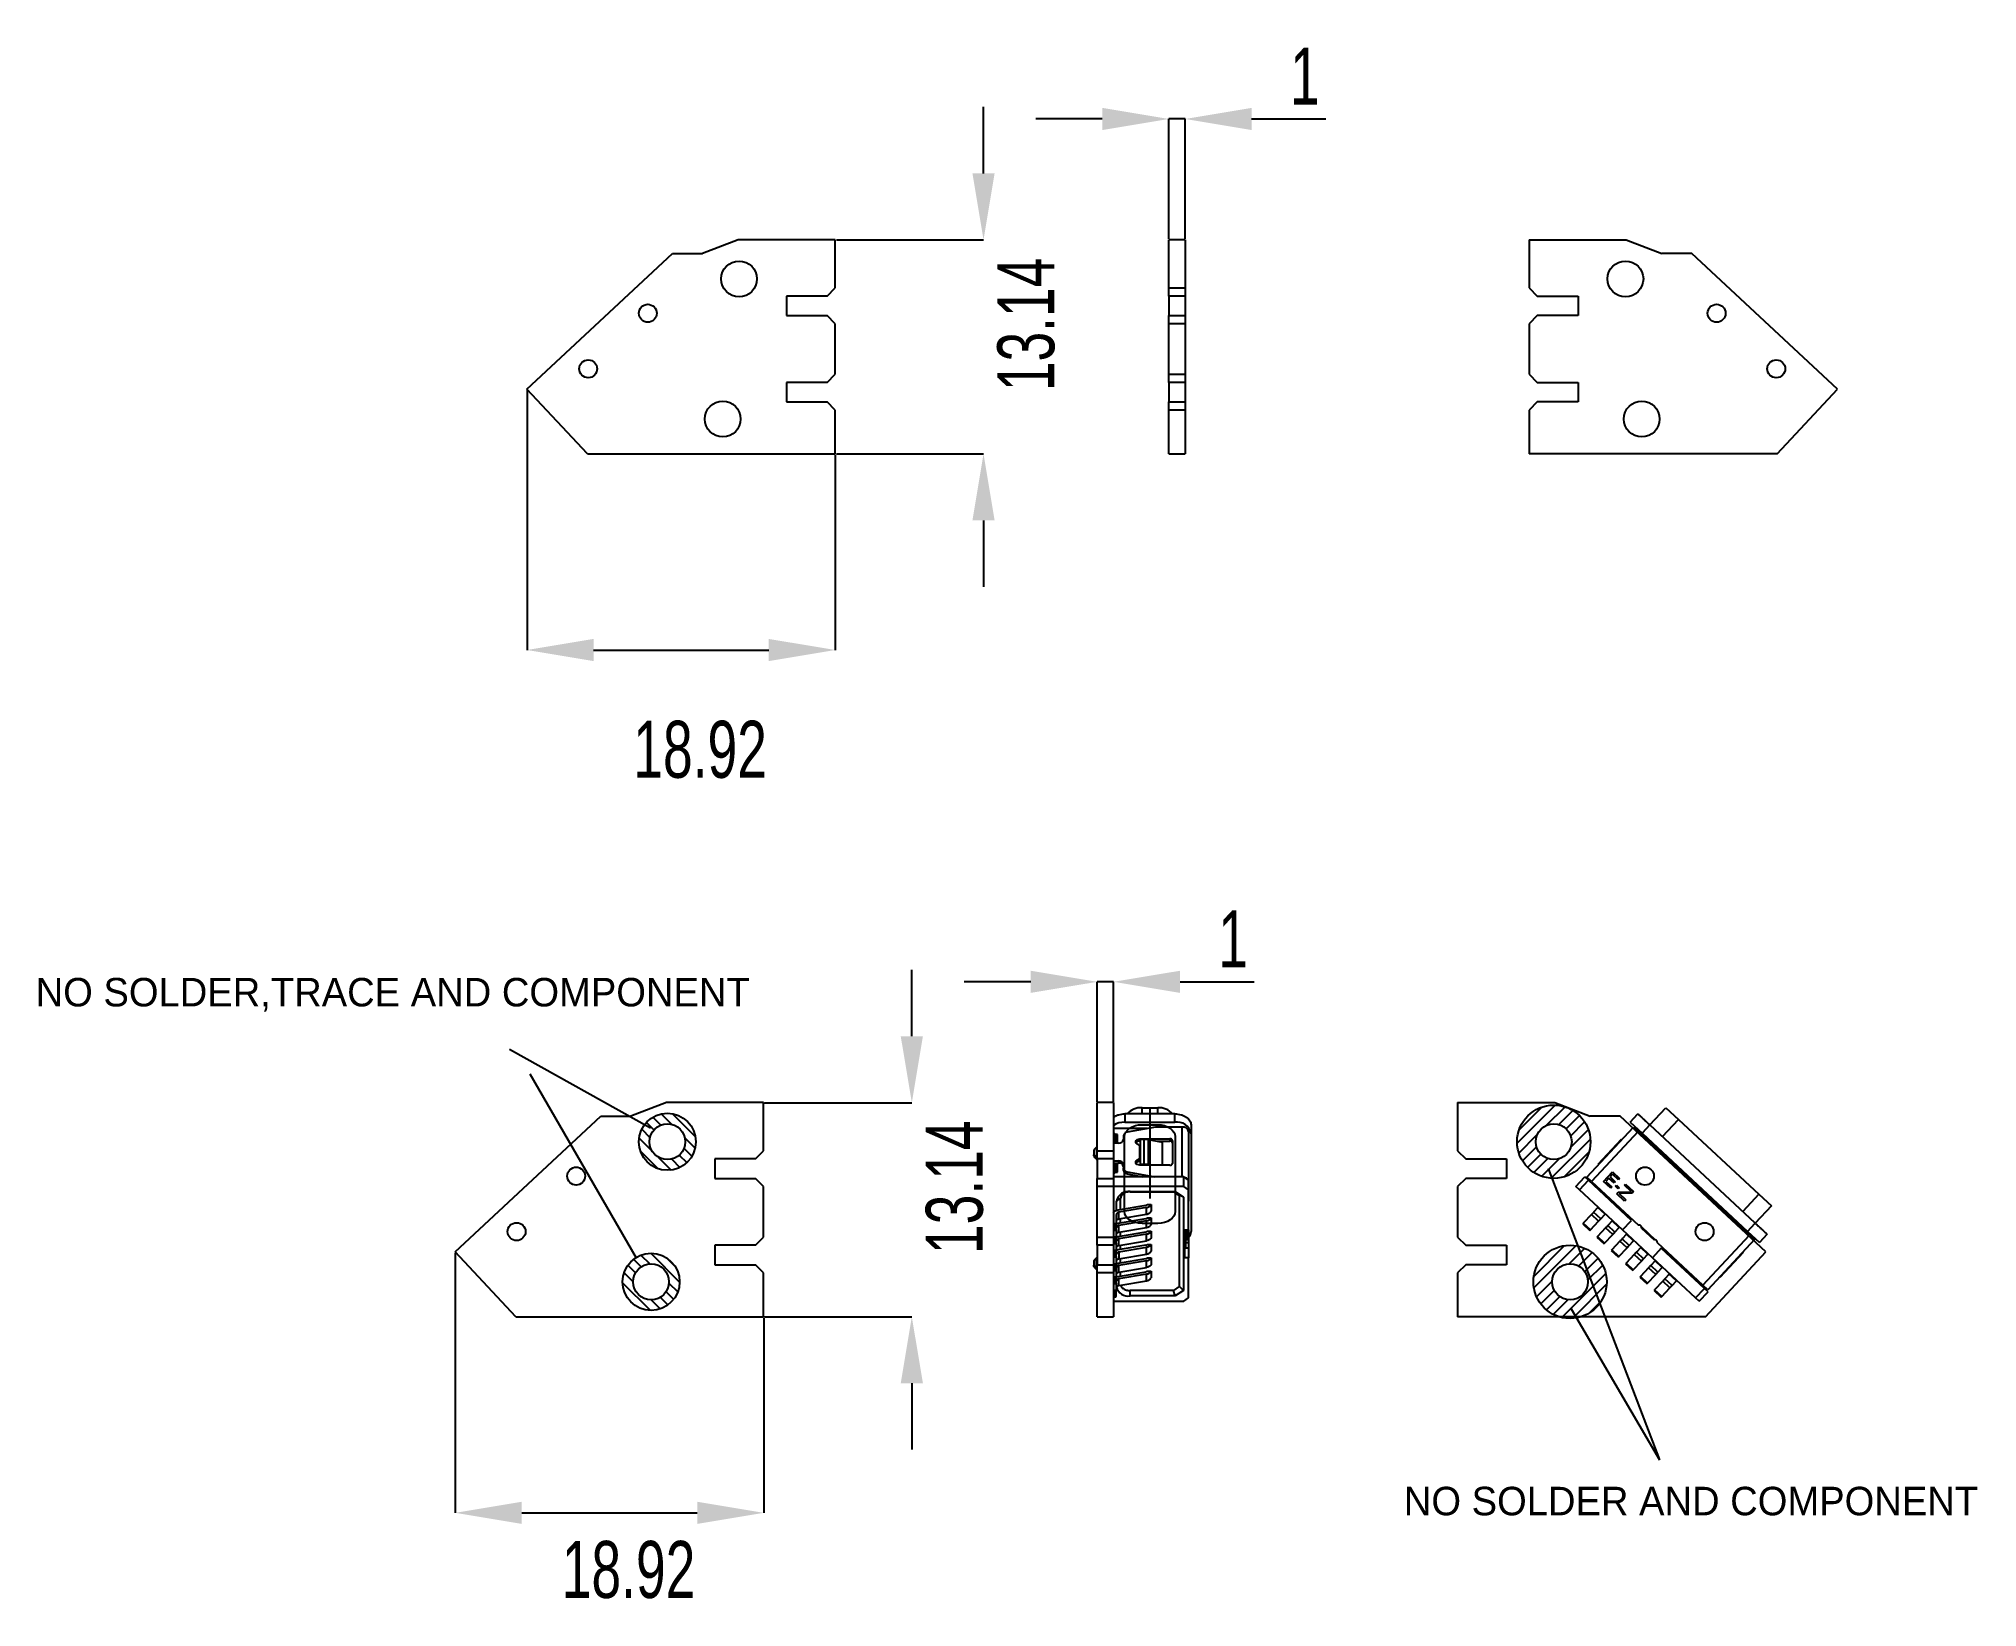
# Model space of a CAD drawing. Header units: millimetres. Extents: x -5 to 114, y 19 to 115.
import ezdxf
from ezdxf.lldxf.tags import DXFTag

# ---------------------------------------------------------------- set-up
doc = ezdxf.new("R2010")
doc.units = ezdxf.units.MM
doc.header["$PDSIZE"] = -1
doc.layers.add('PART', color=102, linetype='HIDDEN')
doc.styles.add('SLDTEXTSTYLE0', font='TXT', dxfattribs={"width": 0.7})
tags = doc.linetypes.add('HIDDEN', pattern=[1.905, 1.27, -0.635]).pattern_tags.tags
tags[6:7] = [DXFTag(74, 4), DXFTag(75, 0), DXFTag(340, '0'), DXFTag(46, 1.0), DXFTag(50, 0.0), DXFTag(44, 0.0), DXFTag(45, 0.0)]
tags[4:5] = [DXFTag(74, 4), DXFTag(75, 0), DXFTag(340, '0'), DXFTag(46, 1.0), DXFTag(50, 0.0), DXFTag(44, 0.0), DXFTag(45, 0.0)]
doc.dimstyles.new('SLDDIMSTYLE0', dxfattribs={"dimtxt": 3.5, "dimasz": 4.08, "dimexe": 0, "dimexo": 0.0625, "dimgap": 0.875, "dimtad": 2, "dimrnd": 1e-09, "dimzin": 12, "dimdsep": 46, "dimtxsty": 'SLDTEXTSTYLE0', "dimsah": 1, "dimcen": 0.09, "dimadec": 0, "dimazin": 3, "dimtfac": 1, "dimtmove": 0, "dimatfit": 0, "dimfxl": 1, "dimfrac": 2, "dimtolj": 1, "dimtzin": 12, "dimarcsym": 0})

# ---------------------------------------------------------------- blocks, each defined once
blk = doc.blocks.new('*D16')
at = {"color": 0, "linetype": 'ByBlock', "lineweight": -2}
for p, q in [((55.98, 57.55), (51.9, 57.55)), ((60.06, 50.19), (60.06, 57.55)), ((61.06, 57.55), (60.06, 57.55)), ((61.06, 50.19), (61.06, 57.55)), ((65.14, 57.55), (69.68, 57.55))]:
    blk.add_line(p, q, dxfattribs=at)
at = {"color": 0, "linetype": 'ByBlock'}
for points in [[(60.06, 57.55), (55.98, 58.23), (55.98, 56.87)], [(61.06, 57.55), (65.14, 58.23), (65.14, 56.87)]]:
    blk.add_solid(points, dxfattribs=at)
at = {"layer": 'DEFPOINTS', "color": 0, "linetype": 'ByBlock'}
for p in [(60.06, 50.13), (61.06, 50.13)]:
    blk.add_point(p, dxfattribs=at)
at = {"color": 0, "linetype": 'ByBlock', "insert": (68.4, 60.18), "char_height": 3.5, "attachment_point": 5, "style": 'SLDTEXTSTYLE0'}
blk.add_mtext('1', dxfattribs=at)
blk = doc.blocks.new('*D17')
at = {"color": 0, "linetype": 'ByBlock', "lineweight": -2}
for p, q in [((48.68, 54.21), (48.68, 58.29)), ((39.65, 50.13), (48.68, 50.13)), ((39.65, 36.99), (48.68, 36.99)), ((48.68, 32.91), (48.68, 28.83))]:
    blk.add_line(p, q, dxfattribs=at)
at = {"color": 0, "linetype": 'ByBlock'}
for points in [[(48.68, 50.13), (48, 54.21), (49.36, 54.21)], [(48.68, 36.99), (48, 32.91), (49.36, 32.91)]]:
    blk.add_solid(points, dxfattribs=at)
at = {"layer": 'DEFPOINTS', "color": 0, "linetype": 'ByBlock'}
for p in [(39.59, 50.13), (39.59, 36.99)]:
    blk.add_point(p, dxfattribs=at)
at = {"color": 0, "linetype": 'ByBlock', "insert": (51.31, 44.94), "char_height": 3.5, "attachment_point": 5, "rotation": 90, "style": 'SLDTEXTSTYLE0'}
blk.add_mtext('13.14', dxfattribs=at)
blk = doc.blocks.new('*D18')
at = {"color": 0, "linetype": 'ByBlock', "lineweight": -2}
for p, q in [((20.67, 40.9), (20.67, 24.95)), ((39.59, 36.93), (39.59, 24.95)), ((24.75, 24.95), (35.51, 24.95))]:
    blk.add_line(p, q, dxfattribs=at)
at = {"color": 0, "linetype": 'ByBlock'}
for points in [[(20.67, 24.95), (24.75, 24.27), (24.75, 25.63)], [(39.59, 24.95), (35.51, 24.27), (35.51, 25.63)]]:
    blk.add_solid(points, dxfattribs=at)
at = {"layer": 'DEFPOINTS', "color": 0, "linetype": 'ByBlock'}
for p in [(20.67, 40.96), (39.59, 36.99)]:
    blk.add_point(p, dxfattribs=at)
at = {"color": 0, "linetype": 'ByBlock', "insert": (31.3, 21.45), "char_height": 3.5, "attachment_point": 5, "style": 'SLDTEXTSTYLE0'}
blk.add_mtext('18.92', dxfattribs=at)
blk = doc.blocks.new('*D19')
at = {"color": 0, "linetype": 'ByBlock', "lineweight": -2}
for p, q in [((60.37, 110.52), (56.29, 110.52)), ((64.45, 103.16), (64.45, 110.52)), ((65.45, 110.52), (64.45, 110.52)), ((65.45, 103.16), (65.45, 110.52)), ((69.53, 110.52), (74.08, 110.52))]:
    blk.add_line(p, q, dxfattribs=at)
at = {"color": 0, "linetype": 'ByBlock'}
for points in [[(64.45, 110.52), (60.37, 111.2), (60.37, 109.84)], [(65.45, 110.52), (69.53, 111.2), (69.53, 109.84)]]:
    blk.add_solid(points, dxfattribs=at)
at = {"layer": 'DEFPOINTS', "color": 0, "linetype": 'ByBlock'}
for p in [(64.45, 103.1), (65.45, 103.1)]:
    blk.add_point(p, dxfattribs=at)
at = {"color": 0, "linetype": 'ByBlock', "insert": (72.8, 113.15), "char_height": 3.5, "attachment_point": 5, "style": 'SLDTEXTSTYLE0'}
blk.add_mtext('1', dxfattribs=at)
blk = doc.blocks.new('*D20')
at = {"color": 0, "linetype": 'ByBlock', "lineweight": -2}
for p, q in [((53.08, 107.18), (53.08, 111.26)), ((44.05, 103.1), (53.08, 103.1)), ((44.05, 89.96), (53.08, 89.96)), ((53.08, 85.88), (53.08, 81.8))]:
    blk.add_line(p, q, dxfattribs=at)
at = {"color": 0, "linetype": 'ByBlock'}
for points in [[(53.08, 103.1), (52.4, 107.18), (53.76, 107.18)], [(53.08, 89.96), (52.4, 85.88), (53.76, 85.88)]]:
    blk.add_solid(points, dxfattribs=at)
at = {"layer": 'DEFPOINTS', "color": 0, "linetype": 'ByBlock'}
for p in [(43.98, 103.1), (43.98, 89.96)]:
    blk.add_point(p, dxfattribs=at)
at = {"color": 0, "linetype": 'ByBlock', "insert": (55.7, 97.91), "char_height": 3.5, "attachment_point": 5, "rotation": 90, "style": 'SLDTEXTSTYLE0'}
blk.add_mtext('13.14', dxfattribs=at)
blk = doc.blocks.new('*D21')
at = {"color": 0, "linetype": 'ByBlock', "lineweight": -2}
for p, q in [((25.07, 93.87), (25.07, 77.92)), ((43.98, 89.9), (43.98, 77.92)), ((29.15, 77.92), (39.9, 77.92))]:
    blk.add_line(p, q, dxfattribs=at)
at = {"color": 0, "linetype": 'ByBlock'}
for points in [[(25.07, 77.92), (29.15, 77.24), (29.15, 78.6)], [(43.98, 77.92), (39.9, 77.24), (39.9, 78.6)]]:
    blk.add_solid(points, dxfattribs=at)
at = {"layer": 'DEFPOINTS', "color": 0, "linetype": 'ByBlock'}
for p in [(25.07, 93.93), (43.98, 89.96)]:
    blk.add_point(p, dxfattribs=at)
at = {"color": 0, "linetype": 'ByBlock', "insert": (35.69, 71.8), "char_height": 3.5, "attachment_point": 5, "style": 'SLDTEXTSTYLE0'}
blk.add_mtext('18.92', dxfattribs=at)

msp = doc.modelspace()

# ---------------------------------------------------------------- hatches: boundary and pattern name
at = {"layer": 'PART'}
h = msp.add_hatch(dxfattribs=at)
h.set_pattern_fill('_USER', color=256, scale=0.5, angle=45, style=0, pattern_type=0)
h.set_pattern_definition([(45, (0, 0), (-0.3535534, 0.3535534), [])])
h.paths.add_polyline_path([(90.319, 47.732, 1), (85.819, 47.732, 1)])
h.paths.add_polyline_path([(89.169, 47.732, -1), (86.969, 47.732, -1)], flags=16)
h.paths.add_polyline_path([(91.319, 39.132, 1.9629168), (88.374, 36.992), (89.764, 36.992, 0.3249895)])
h.paths.add_polyline_path([(90.169, 39.132, -1), (87.969, 39.132, -1)], flags=16)
h = msp.add_hatch(dxfattribs=at)
h.set_pattern_fill('_USER', color=256, scale=0.5, angle=135, style=0, pattern_type=0)
h.set_pattern_definition([(135, (0, 0), (-0.3535534, -0.3535534), [])])
h.paths.add_polyline_path([(35.431, 47.732, 1), (31.931, 47.732, 1)])
h.paths.add_polyline_path([(34.781, 47.732, -1), (32.581, 47.732, -1)], flags=16)
h.paths.add_polyline_path([(34.431, 39.132, 1), (30.931, 39.132, 1)])
h.paths.add_polyline_path([(33.781, 39.132, -1), (31.581, 39.132, -1)], flags=16)

# ---------------------------------------------------------------- linework, layer by layer
at = {"color": 7, "linetype": 'Continuous', "lineweight": 25}
for p, q in [((38.022, 103.101), (35.835, 102.261)), ((43.983, 103.101), (38.022, 103.101)), ((43.983, 100.151), (43.983, 103.101)), ((65.453, 103.101), (64.453, 103.101)), ((64.453, 100.151), (64.453, 103.101)), ((65.453, 103.101), (65.453, 100.151)), ((86.561, 103.101), (92.521, 103.101)), ((86.561, 103.101), (86.561, 100.151)), ((92.521, 103.101), (94.708, 102.261)), ((25.066, 93.934), (33.996, 102.261)), ((33.996, 102.261), (35.835, 102.261)), ((96.547, 102.261), (94.708, 102.261)), ((105.477, 93.934), (96.547, 102.261)), ((43.483, 99.651), (43.983, 100.151)), ((64.453, 100.151), (65.453, 100.151)), ((64.453, 99.651), (64.453, 100.151)), ((65.453, 100.151), (65.453, 99.651)), ((86.561, 100.151), (87.061, 99.651)), ((40.983, 99.651), (40.983, 98.451)), ((43.483, 99.651), (40.983, 99.651)), ((65.453, 99.651), (64.453, 99.651)), ((64.453, 99.651), (64.453, 98.451)), ((65.453, 99.651), (65.453, 98.451)), ((87.061, 99.651), (89.561, 99.651)), ((89.561, 99.651), (89.561, 98.451)), ((40.983, 98.451), (43.483, 98.451)), ((43.983, 97.951), (43.483, 98.451)), ((43.983, 94.851), (43.983, 97.951)), ((64.453, 98.451), (65.453, 98.451)), ((64.453, 97.951), (64.453, 98.451)), ((65.453, 97.951), (64.453, 97.951)), ((64.453, 94.851), (64.453, 97.951)), ((65.453, 98.451), (65.453, 97.951)), ((65.453, 97.951), (65.453, 94.851)), ((87.061, 98.451), (86.561, 97.951)), ((86.561, 97.951), (86.561, 94.851)), ((89.561, 98.451), (87.061, 98.451)), ((43.483, 94.351), (40.983, 94.351)), ((40.983, 94.351), (40.983, 93.151)), ((43.483, 94.351), (43.983, 94.851)), ((64.453, 94.851), (65.453, 94.851)), ((64.453, 94.351), (64.453, 94.851)), ((65.453, 94.351), (64.453, 94.351)), ((64.453, 94.351), (64.453, 93.151)), ((65.453, 94.851), (65.453, 94.351)), ((65.453, 94.351), (65.453, 93.151)), ((86.561, 94.851), (87.061, 94.351)), ((87.061, 94.351), (89.561, 94.351)), ((89.561, 94.351), (89.561, 93.151)), ((28.771, 89.961), (25.066, 93.934)), ((40.983, 93.151), (43.483, 93.151)), ((43.983, 92.651), (43.483, 93.151)), ((64.453, 93.151), (65.453, 93.151)), ((64.453, 92.651), (64.453, 93.151)), ((65.453, 93.151), (65.453, 92.651)), ((87.061, 93.151), (86.561, 92.651)), ((89.561, 93.151), (87.061, 93.151)), ((101.773, 89.961), (105.477, 93.934)), ((43.983, 89.961), (43.983, 92.651)), ((65.453, 92.651), (64.453, 92.651)), ((64.453, 89.961), (64.453, 92.651)), ((65.453, 92.651), (65.453, 89.961)), ((86.561, 92.651), (86.561, 89.961)), ((28.771, 89.961), (43.983, 89.961)), ((64.453, 89.961), (65.453, 89.961)), ((101.773, 89.961), (86.561, 89.961))]:
    msp.add_line(p, q, dxfattribs=at)
for p, q in [((33.626, 50.132), (31.439, 49.292)), ((39.586, 50.132), (33.626, 50.132)), ((39.586, 47.182), (39.586, 50.132)), ((61.057, 50.132), (60.057, 50.132)), ((60.057, 47.182), (60.057, 50.132)), ((61.057, 50.132), (61.057, 47.182)), ((82.164, 50.132), (88.125, 50.132)), ((82.164, 50.132), (82.164, 47.182)), ((88.125, 50.132), (90.312, 49.292)), ((20.67, 40.964), (29.6, 49.292)), ((29.6, 49.292), (31.439, 49.292)), ((62.807, 48.778), (63.767, 48.778)), ((63.287, 49.821), (63.287, 44.24)), ((92.151, 49.292), (90.312, 49.292)), ((101.081, 40.964), (92.151, 49.292)), ((61.732, 43.448), (61.732, 48.044)), ((64.842, 48.044), (64.842, 43.448)), ((36.586, 46.682), (36.586, 45.482)), ((39.086, 46.682), (36.586, 46.682)), ((39.086, 46.682), (39.586, 47.182)), ((60.057, 47.182), (61.057, 47.182)), ((60.057, 46.682), (60.057, 47.182)), ((61.057, 46.682), (60.057, 46.682)), ((60.057, 46.682), (60.057, 45.482)), ((61.057, 47.182), (61.057, 46.682)), ((61.057, 46.682), (61.057, 45.482)), ((82.164, 47.182), (82.664, 46.682)), ((82.664, 46.682), (85.164, 46.682)), ((85.164, 46.682), (85.164, 45.482)), ((36.586, 45.482), (39.086, 45.482)), ((39.586, 44.982), (39.086, 45.482)), ((60.057, 45.482), (61.057, 45.482)), ((60.057, 44.982), (60.057, 45.482)), ((61.057, 45.482), (61.057, 44.982)), ((82.664, 45.482), (82.164, 44.982)), ((85.164, 45.482), (82.664, 45.482)), ((39.586, 41.882), (39.586, 44.982)), ((61.057, 44.982), (60.057, 44.982)), ((60.057, 41.882), (60.057, 44.982)), ((61.057, 44.982), (61.057, 41.882)), ((82.164, 44.982), (82.164, 41.882)), ((39.086, 41.382), (39.586, 41.882)), ((60.057, 41.882), (61.057, 41.882)), ((60.057, 41.382), (60.057, 41.882)), ((61.057, 41.882), (61.057, 41.382)), ((63.767, 42.715), (62.807, 42.715)), ((82.164, 41.882), (82.664, 41.382)), ((24.374, 36.992), (20.67, 40.964)), ((39.086, 41.382), (36.586, 41.382)), ((36.586, 41.382), (36.586, 40.182)), ((61.057, 41.382), (60.057, 41.382)), ((60.057, 41.382), (60.057, 40.182)), ((61.057, 41.382), (61.057, 40.182)), ((82.664, 41.382), (85.164, 41.382)), ((85.164, 41.382), (85.164, 40.182)), ((97.376, 36.992), (101.081, 40.964)), ((36.586, 40.182), (39.086, 40.182)), ((39.586, 39.682), (39.086, 40.182)), ((39.586, 36.992), (39.586, 39.682)), ((60.057, 40.182), (61.057, 40.182)), ((60.057, 39.682), (60.057, 40.182)), ((61.057, 39.682), (60.057, 39.682)), ((60.057, 36.992), (60.057, 39.682)), ((61.057, 40.182), (61.057, 39.682)), ((61.057, 39.682), (61.057, 36.992)), ((82.664, 40.182), (82.164, 39.682)), ((82.164, 39.682), (82.164, 36.992)), ((85.164, 40.182), (82.664, 40.182)), ((24.374, 36.992), (39.586, 36.992)), ((60.057, 36.992), (61.057, 36.992)), ((97.376, 36.992), (82.164, 36.992))]:
    msp.add_line(p, q)
at = {"flags": 128}
for points in [[(61.732, 48.044), (61.752, 48.187), (61.814, 48.325), (61.913, 48.452), (62.047, 48.563), (62.21, 48.654), (62.395, 48.722), (62.597, 48.763), (62.807, 48.778)], [(63.767, 48.778), (63.977, 48.763), (64.178, 48.722), (64.364, 48.654), (64.527, 48.563), (64.661, 48.452), (64.76, 48.325), (64.821, 48.187), (64.842, 48.044)], [(62.807, 42.715), (62.597, 42.729), (62.395, 42.77), (62.21, 42.838), (62.047, 42.929), (61.913, 43.04), (61.814, 43.167), (61.752, 43.305), (61.732, 43.448)], [(64.842, 43.448), (64.821, 43.305), (64.76, 43.167), (64.661, 43.04), (64.527, 42.929), (64.364, 42.838), (64.178, 42.77), (63.977, 42.729), (63.767, 42.715)]]:
    msp.add_lwpolyline(points, dxfattribs=at)
at = {"color": 7, "linetype": 'Continuous', "lineweight": 25}
for centre, radius in [((38.078, 100.701), 1.1), ((92.466, 100.701), 1.1), ((32.481, 98.592), 0.55), ((98.062, 98.592), 0.55), ((28.824, 95.182), 0.55), ((101.719, 95.182), 0.55), ((37.078, 92.101), 1.1), ((93.466, 92.101), 1.1)]:
    msp.add_circle(centre, radius, dxfattribs=at)
for centre, radius in [((33.681, 47.732), 1.1), ((88.069, 47.732), 1.1), ((28.085, 45.623), 0.55), ((93.666, 45.623), 0.55), ((24.428, 42.213), 0.55), ((97.323, 42.213), 0.55), ((32.681, 39.132), 1.1), ((89.069, 39.132), 1.1)]:
    msp.add_circle(centre, radius)
at = {"layer": 'PART'}
for p, q in [((24.002, 53.415), (32.65, 48.595)), ((25.245, 51.904), (31.763, 40.614)), ((61.757, 49.443), (61.757, 48.931)), ((64.817, 49.443), (61.757, 49.443)), ((61.757, 48.931), (64.817, 48.931)), ((62.807, 49.821), (63.767, 49.821)), ((62.807, 49.443), (62.807, 49.821)), ((63.767, 49.443), (63.767, 49.821)), ((64.817, 48.931), (64.817, 49.443)), ((92.758, 48.931), (93.235, 49.443)), ((92.758, 48.931), (93.489, 48.249)), ((93.967, 48.761), (94.956, 49.821)), ((94.735, 48.044), (95.723, 49.105)), ((94.956, 49.821), (95.723, 49.105)), ((95.723, 49.105), (100.653, 44.508)), ((63.128, 48.538), (61.057, 48.538)), ((61.207, 48.173), (61.057, 48.282)), ((61.057, 47.703), (61.207, 47.695)), ((61.367, 47.65), (61.057, 47.65)), ((61.307, 48.173), (61.207, 48.173)), ((61.207, 47.695), (61.207, 48.173)), ((61.207, 47.65), (61.207, 47.695)), ((61.207, 47.695), (61.307, 47.695)), ((61.307, 47.65), (61.307, 48.173)), ((61.667, 48.1), (61.667, 47.869)), ((63.631, 48.63), (61.894, 48.313)), ((62.667, 47.906), (64.517, 47.906)), ((62.667, 47.906), (62.667, 47.769)), ((62.667, 47.769), (62.707, 47.769)), ((62.707, 47.886), (62.944, 47.886)), ((62.707, 46.35), (62.707, 47.886)), ((62.944, 46.35), (62.944, 47.886)), ((62.944, 47.886), (63.186, 47.866)), ((63.186, 47.866), (63.186, 46.33)), ((63.186, 47.866), (64.067, 47.716)), ((65.267, 48.637), (63.704, 48.637)), ((63.752, 47.769), (64.517, 47.769)), ((64.067, 46.297), (64.067, 47.716)), ((64.517, 47.906), (64.517, 47.769)), ((64.667, 47.796), (64.667, 46.406)), ((65.267, 45.579), (65.267, 48.637)), ((65.667, 48.364), (65.667, 45.374)), ((65.817, 48.761), (65.817, 48.249)), ((65.817, 48.249), (65.817, 42.22)), ((90.098, 45.565), (92.963, 48.637)), ((93.255, 48.364), (90.391, 45.293)), ((90.796, 46.35), (92.228, 47.886)), ((92.963, 48.637), (93.255, 48.364)), ((93.178, 48.538), (93.127, 48.484)), ((100.086, 41.994), (93.255, 48.364)), ((93.967, 48.761), (93.489, 48.249)), ((93.489, 48.249), (99.954, 42.22)), ((93.544, 48.197), (93.493, 48.143)), ((100.432, 42.732), (93.967, 48.761)), ((59.857, 47.204), (59.857, 46.93)), ((59.857, 46.861), (59.857, 46.93)), ((59.901, 47.292), (60.007, 47.394)), ((59.901, 46.862), (59.901, 46.774)), ((60.007, 46.809), (59.901, 46.862)), ((59.901, 46.774), (60.007, 46.672)), ((60.057, 47.43), (60.007, 47.394)), ((60.007, 47.394), (60.007, 46.809)), ((60.007, 46.809), (60.057, 46.772)), ((60.007, 46.672), (60.057, 46.636)), ((61.057, 46.553), (61.367, 46.553)), ((61.057, 46.416), (61.367, 46.416)), ((61.207, 45.869), (61.207, 46.416)), ((61.307, 45.869), (61.307, 46.416)), ((61.367, 46.553), (61.367, 46.416)), ((62.573, 46.513), (62.573, 46.649)), ((62.667, 46.751), (62.667, 47.452)), ((62.667, 46.751), (62.667, 46.614)), ((61.057, 45.759), (61.207, 45.869)), ((65.367, 45.579), (61.057, 45.579)), ((61.207, 45.869), (61.307, 45.869)), ((61.667, 46.333), (61.667, 46.102)), ((61.667, 45.966), (61.667, 46.102)), ((61.894, 45.889), (63.594, 45.579)), ((61.894, 45.889), (61.894, 45.753)), ((61.894, 45.753), (62.848, 45.579)), ((64.517, 46.297), (62.667, 46.297)), ((62.707, 46.35), (62.707, 46.297)), ((62.707, 46.35), (62.944, 46.35)), ((63.186, 46.33), (62.944, 46.35)), ((63.381, 46.297), (63.186, 46.33)), ((65.367, 44.994), (65.367, 45.579)), ((65.667, 45.374), (65.367, 45.579)), ((65.667, 45.875), (65.682, 45.875)), ((65.667, 44.789), (65.667, 45.374)), ((65.667, 45.29), (65.682, 45.29)), ((65.682, 45.29), (65.682, 45.875)), ((65.682, 44.881), (65.682, 45.29)), ((87.728, 46.08), (94.551, 28.198)), ((89.428, 44.994), (89.974, 45.579)), ((89.648, 44.789), (90.193, 45.374)), ((90.193, 45.374), (89.974, 45.579)), ((90.391, 45.293), (90.098, 45.565)), ((92.841, 42.905), (90.193, 45.374)), ((90.263, 45.412), (90.212, 45.357)), ((90.391, 45.293), (93.275, 42.603)), ((91.127, 45.29), (91.672, 45.875)), ((91.566, 44.881), (91.127, 45.29)), ((91.455, 45.496), (91.27, 45.296)), ((91.27, 45.296), (91.635, 44.955)), ((91.772, 45.2), (91.455, 45.496)), ((91.676, 45.732), (91.525, 45.57)), ((91.525, 45.57), (91.842, 45.275)), ((91.672, 45.875), (92.111, 45.466)), ((92.042, 45.391), (91.676, 45.732)), ((91.842, 45.275), (91.772, 45.2)), ((92.111, 45.466), (92.042, 45.391)), ((65.367, 44.994), (61.057, 44.994)), ((61.232, 44.09), (61.482, 44.273)), ((61.232, 43.517), (61.232, 44.09)), ((61.482, 44.251), (61.482, 44.273)), ((61.482, 43.573), (61.482, 44.251)), ((62.082, 44.67), (64.845, 44.67)), ((62.082, 44.66), (64.742, 44.66)), ((64.742, 44.66), (64.742, 44.67)), ((64.742, 44.66), (65.092, 44.421)), ((64.76, 44.67), (65.092, 44.443)), ((64.845, 44.67), (65.342, 44.331)), ((65.342, 44.331), (65.092, 44.443)), ((65.092, 44.443), (65.092, 44.421)), ((65.092, 44.421), (65.092, 38.836)), ((65.342, 44.331), (65.342, 38.604)), ((65.667, 44.789), (65.367, 44.994)), ((65.667, 44.881), (65.682, 44.881)), ((65.667, 44.842), (65.682, 44.842)), ((65.667, 42.32), (65.667, 44.789)), ((65.667, 44.665), (65.682, 44.665)), ((65.667, 44.639), (65.682, 44.639)), ((65.667, 44.54), (65.682, 44.54)), ((65.667, 44.085), (65.682, 44.085)), ((65.682, 44.842), (65.682, 44.881)), ((65.682, 44.665), (65.682, 44.842)), ((65.682, 44.639), (65.682, 44.665)), ((65.682, 44.54), (65.682, 44.639)), ((65.682, 44.085), (65.682, 44.54)), ((89.648, 44.789), (89.428, 44.994)), ((92.295, 42.32), (89.648, 44.789)), ((90.629, 45.071), (90.577, 45.016)), ((91.635, 44.955), (91.566, 44.881)), ((91.86, 45.001), (91.919, 45.064)), ((92.031, 44.842), (91.86, 45.001)), ((91.919, 45.064), (92.089, 44.905)), ((91.931, 44.54), (92.024, 44.639)), ((92.419, 44.085), (91.931, 44.54)), ((92.024, 44.639), (92.845, 44.665)), ((92.089, 44.905), (92.031, 44.842)), ((92.883, 44.583), (92.074, 44.546)), ((92.074, 44.546), (92.489, 44.16)), ((92.419, 45.063), (92.477, 45.125)), ((92.845, 44.665), (92.419, 45.063)), ((92.489, 44.16), (92.419, 44.085)), ((92.477, 45.125), (92.964, 44.67)), ((92.964, 44.67), (92.883, 44.583)), ((100.653, 44.508), (99.664, 43.448)), ((100.653, 44.508), (101.421, 43.792)), ((61.227, 43.264), (61.227, 42.728)), ((61.232, 42.702), (61.232, 42.876)), ((61.337, 43.549), (63.032, 43.835)), ((61.337, 42.734), (63.032, 43.02)), ((63.077, 43.692), (61.382, 43.406)), ((61.382, 42.997), (61.382, 43.406)), ((61.382, 42.997), (63.077, 43.283)), ((63.077, 42.877), (61.382, 42.591)), ((61.482, 42.758), (61.482, 43.014)), ((63.077, 43.283), (63.077, 43.692)), ((63.077, 42.468), (63.077, 42.877)), ((63.131, 43.876), (63.362, 43.876)), ((63.131, 43.061), (63.362, 43.061)), ((63.362, 43.876), (63.362, 43.467)), ((63.362, 43.061), (63.362, 42.652)), ((90.379, 43.264), (89.879, 42.728)), ((90.318, 42.318), (90.818, 42.855)), ((90.818, 42.855), (90.379, 43.264)), ((90.779, 43.692), (90.512, 43.406)), ((90.951, 42.997), (90.512, 43.406)), ((90.779, 43.692), (90.8, 43.715)), ((91.218, 43.283), (90.779, 43.692)), ((90.951, 42.997), (91.218, 43.283)), ((91.218, 43.283), (91.239, 43.306)), ((91.653, 42.877), (91.386, 42.591)), ((91.653, 42.877), (91.674, 42.9)), ((92.092, 42.468), (91.653, 42.877)), ((92.295, 42.32), (92.841, 42.905)), ((101.421, 43.792), (100.432, 42.732)), ((61.077, 42.691), (61.057, 42.706)), ((61.057, 42.296), (61.077, 42.282)), ((61.077, 41.876), (61.062, 41.887)), ((61.177, 42.691), (61.077, 42.691)), ((61.077, 42.282), (61.077, 42.691)), ((61.177, 42.282), (61.077, 42.282)), ((61.177, 41.876), (61.077, 41.876)), ((61.077, 41.467), (61.077, 41.876)), ((61.227, 42.728), (61.177, 42.691)), ((61.177, 42.691), (61.177, 42.282)), ((61.177, 42.282), (61.227, 42.318)), ((61.227, 41.913), (61.177, 41.876)), ((61.177, 41.876), (61.177, 41.467)), ((61.227, 42.318), (61.227, 42.728)), ((61.227, 42.318), (61.227, 41.913)), ((61.227, 41.503), (61.227, 41.913)), ((61.232, 42.702), (61.337, 42.734)), ((61.232, 41.883), (61.232, 42.061)), ((61.232, 41.883), (61.337, 41.915)), ((61.337, 41.915), (63.032, 42.202)), ((61.382, 42.182), (61.382, 42.591)), ((61.382, 42.182), (63.077, 42.468)), ((63.077, 42.059), (61.382, 41.773)), ((61.382, 41.364), (61.382, 41.773)), ((61.382, 41.364), (63.077, 41.65)), ((61.482, 41.94), (61.482, 42.199)), ((63.077, 41.65), (63.077, 42.059)), ((63.131, 42.242), (63.362, 42.242)), ((63.362, 42.242), (63.362, 41.833)), ((65.442, 42.32), (65.667, 42.32)), ((65.442, 40.615), (65.442, 42.32)), ((65.467, 42.32), (65.467, 41.718)), ((65.467, 41.718), (65.467, 41.544)), ((65.517, 41.717), (65.517, 42.32)), ((65.617, 41.717), (65.517, 41.717)), ((65.617, 42.32), (65.617, 41.717)), ((65.667, 42.32), (65.667, 41.718)), ((65.667, 41.718), (65.667, 41.544)), ((89.879, 42.728), (89.845, 42.691)), ((89.845, 42.691), (90.284, 42.282)), ((90.318, 42.318), (89.879, 42.728)), ((90.284, 42.282), (90.318, 42.318)), ((90.753, 41.913), (90.719, 41.876)), ((90.719, 41.876), (91.158, 41.467)), ((91.253, 42.449), (90.753, 41.913)), ((91.192, 41.503), (90.753, 41.913)), ((91.192, 41.503), (91.692, 42.04)), ((91.692, 42.04), (91.253, 42.449)), ((91.825, 42.182), (91.386, 42.591)), ((92.131, 41.63), (91.631, 41.094)), ((91.825, 42.182), (92.092, 42.468)), ((92.092, 42.468), (92.113, 42.491)), ((92.569, 41.221), (92.131, 41.63)), ((92.53, 42.059), (92.264, 41.773)), ((92.702, 41.364), (92.264, 41.773)), ((94.124, 40.615), (92.295, 42.32)), ((92.53, 42.059), (92.551, 42.081)), ((92.969, 41.65), (92.53, 42.059)), ((92.702, 41.364), (92.969, 41.65)), ((92.99, 41.672), (92.969, 41.65)), ((93.456, 42.502), (94.298, 41.718)), ((93.46, 42.43), (94.225, 41.717)), ((97.222, 38.923), (100.086, 41.994)), ((100.379, 41.722), (97.514, 38.65)), ((99.848, 42.216), (99.9, 42.271)), ((99.954, 42.22), (100.432, 42.732)), ((99.954, 42.22), (100.686, 41.538)), ((100.086, 41.994), (100.379, 41.722)), ((100.214, 41.875), (100.265, 41.93)), ((101.163, 42.05), (100.686, 41.538)), ((59.901, 40.513), (60.007, 40.615)), ((60.007, 40.615), (60.057, 40.651)), ((60.007, 40.03), (60.007, 40.615)), ((61.057, 41.481), (61.077, 41.467)), ((61.077, 41.058), (61.057, 41.072)), ((61.057, 40.663), (61.077, 40.648)), ((61.177, 41.467), (61.077, 41.467)), ((61.177, 41.058), (61.077, 41.058)), ((61.077, 40.648), (61.077, 41.058)), ((61.177, 40.648), (61.077, 40.648)), ((61.177, 41.467), (61.227, 41.503)), ((61.227, 41.094), (61.177, 41.058)), ((61.177, 41.058), (61.177, 40.648)), ((61.177, 40.648), (61.227, 40.685)), ((61.227, 41.503), (61.227, 41.094)), ((61.227, 40.685), (61.227, 41.094)), ((61.227, 40.685), (61.227, 40.276)), ((61.232, 41.065), (61.232, 41.243)), ((61.337, 41.097), (61.232, 41.065)), ((63.032, 41.383), (61.337, 41.097)), ((61.337, 40.279), (63.032, 40.565)), ((63.077, 41.241), (61.382, 40.954)), ((61.382, 40.954), (61.382, 40.545)), ((61.382, 40.545), (63.077, 40.831)), ((61.482, 41.121), (61.482, 41.381)), ((61.482, 40.303), (61.482, 40.562)), ((63.077, 40.831), (63.077, 41.241)), ((63.131, 41.424), (63.362, 41.424)), ((63.131, 40.606), (63.362, 40.606)), ((63.362, 41.424), (63.362, 41.015)), ((63.362, 40.606), (63.362, 40.196)), ((65.667, 41.2), (65.442, 41.2)), ((65.667, 40.615), (65.442, 40.615)), ((65.467, 41.544), (65.667, 41.544)), ((65.467, 41.544), (65.467, 41.2)), ((65.667, 41.544), (65.667, 41.2)), ((65.667, 41.2), (65.667, 40.615)), ((65.667, 38.146), (65.667, 40.615)), ((91.158, 41.467), (91.192, 41.503)), ((91.631, 41.094), (91.597, 41.058)), ((91.597, 41.058), (92.035, 40.648)), ((92.069, 40.685), (91.631, 41.094)), ((92.035, 40.648), (92.069, 40.685)), ((92.069, 40.685), (92.569, 41.221)), ((93.008, 40.812), (92.508, 40.276)), ((93.008, 40.812), (93.447, 40.403)), ((93.408, 41.241), (93.141, 40.954)), ((93.141, 40.954), (93.58, 40.545)), ((93.429, 41.263), (93.408, 41.241)), ((93.847, 40.831), (93.408, 41.241)), ((93.58, 40.545), (93.847, 40.831)), ((93.847, 40.831), (93.868, 40.854)), ((94.669, 41.2), (94.124, 40.615)), ((96.771, 38.146), (94.124, 40.615)), ((94.286, 40.422), (94.307, 40.445)), ((94.411, 41.544), (97.222, 38.923)), ((97.317, 38.731), (94.669, 41.2)), ((99.681, 40.937), (98.249, 39.401)), ((59.857, 40.425), (59.857, 40.151)), ((59.857, 40.082), (59.857, 40.151)), ((59.901, 40.083), (59.901, 39.995)), ((59.901, 40.083), (60.007, 40.03)), ((59.901, 39.995), (60.007, 39.893)), ((60.057, 39.993), (60.007, 40.03)), ((60.057, 39.857), (60.007, 39.893)), ((61.077, 40.239), (61.057, 40.254)), ((61.057, 39.845), (61.077, 39.83)), ((61.077, 39.421), (61.057, 39.435)), ((61.077, 40.239), (61.177, 40.239)), ((61.077, 39.83), (61.077, 40.239)), ((61.077, 39.83), (61.177, 39.83)), ((61.177, 39.421), (61.077, 39.421)), ((61.077, 39.012), (61.077, 39.421)), ((61.227, 40.276), (61.177, 40.239)), ((61.177, 40.239), (61.177, 39.83)), ((61.177, 39.83), (61.227, 39.867)), ((61.227, 39.457), (61.177, 39.421)), ((61.177, 39.421), (61.177, 39.012)), ((61.227, 40.276), (61.227, 39.867)), ((61.227, 39.867), (61.227, 39.457)), ((61.227, 39.048), (61.227, 39.457)), ((61.232, 40.247), (61.232, 40.424)), ((61.232, 40.247), (61.337, 40.279)), ((61.232, 39.432), (61.232, 39.606)), ((61.232, 39.432), (61.337, 39.464)), ((61.337, 39.464), (63.032, 39.75)), ((63.077, 40.422), (61.382, 40.136)), ((61.382, 39.727), (61.382, 40.136)), ((61.382, 39.727), (63.077, 40.013)), ((63.077, 39.607), (61.382, 39.321)), ((61.382, 38.912), (61.382, 39.321)), ((61.482, 39.488), (61.482, 39.744)), ((63.077, 40.013), (63.077, 40.422)), ((63.077, 39.198), (63.077, 39.607)), ((63.131, 39.791), (63.362, 39.791)), ((63.362, 39.791), (63.362, 39.381)), ((92.508, 40.276), (92.474, 40.239)), ((92.474, 40.239), (92.913, 39.83)), ((92.508, 40.276), (92.947, 39.867)), ((92.913, 39.83), (92.947, 39.867)), ((92.947, 39.867), (93.447, 40.403)), ((93.386, 39.457), (93.352, 39.421)), ((93.352, 39.421), (93.791, 39.012)), ((93.886, 39.994), (93.386, 39.457)), ((93.825, 39.048), (93.386, 39.457)), ((93.825, 39.048), (94.325, 39.584)), ((94.325, 39.584), (93.886, 39.994)), ((94.286, 40.422), (94.019, 40.136)), ((94.458, 39.727), (94.019, 40.136)), ((94.724, 40.013), (94.286, 40.422)), ((94.458, 39.727), (94.724, 40.013)), ((94.745, 40.035), (94.724, 40.013)), ((95.16, 39.607), (94.893, 39.321)), ((95.332, 38.912), (94.893, 39.321)), ((95.16, 39.607), (95.181, 39.63)), ((95.598, 39.198), (95.16, 39.607)), ((61.057, 39.026), (61.077, 39.012)), ((61.077, 38.606), (61.057, 38.62)), ((61.057, 38.211), (61.077, 38.197)), ((61.177, 39.012), (61.077, 39.012)), ((61.177, 38.606), (61.077, 38.606)), ((61.077, 38.197), (61.077, 38.606)), ((61.177, 38.197), (61.077, 38.197)), ((61.177, 39.012), (61.227, 39.048)), ((61.227, 38.642), (61.177, 38.606)), ((61.177, 38.606), (61.177, 38.197)), ((61.177, 38.197), (61.227, 38.233)), ((61.227, 39.048), (61.227, 38.642)), ((61.227, 38.233), (61.227, 38.642)), ((61.382, 38.912), (63.077, 39.198)), ((64.742, 38.597), (62.082, 38.597)), ((62.082, 38.266), (62.082, 38.597)), ((64.845, 38.266), (62.082, 38.266)), ((65.092, 38.836), (64.742, 38.597)), ((64.845, 38.266), (64.747, 38.6)), ((65.342, 38.604), (64.845, 38.266)), ((65.342, 38.604), (65.092, 38.858)), ((65.367, 37.942), (65.667, 38.146)), ((93.791, 39.012), (93.825, 39.048)), ((94.26, 38.642), (94.226, 38.606)), ((94.226, 38.606), (94.665, 38.197)), ((94.76, 39.179), (94.26, 38.642)), ((94.699, 38.233), (94.26, 38.642)), ((94.665, 38.197), (94.699, 38.233)), ((94.699, 38.233), (95.199, 38.769)), ((95.199, 38.769), (94.76, 39.179)), ((95.332, 38.912), (95.598, 39.198)), ((95.598, 39.198), (95.619, 39.22)), ((96.771, 38.146), (97.317, 38.731)), ((96.991, 37.942), (96.771, 38.146)), ((96.933, 39.089), (96.984, 39.144)), ((96.991, 37.942), (97.536, 38.527)), ((97.514, 38.65), (97.222, 38.923)), ((97.299, 38.748), (97.35, 38.803)), ((97.536, 38.527), (97.317, 38.731)), ((61.057, 37.942), (65.367, 37.942)), ((89.138, 37.476), (94.551, 28.198))]:
    msp.add_line(p, q, dxfattribs=at)
at = {"layer": 'PART', "flags": 128}
for points in [[(62.573, 47.553), (62.5, 47.586), (62.447, 47.636), (62.42, 47.695), (62.421, 47.758), (62.452, 47.816), (62.508, 47.864), (62.582, 47.895), (62.667, 47.906)], [(62.667, 46.297), (62.582, 46.307), (62.508, 46.338), (62.452, 46.386), (62.421, 46.445), (62.42, 46.507), (62.447, 46.567), (62.5, 46.616), (62.573, 46.649)]]:
    msp.add_lwpolyline(points, dxfattribs=at)
at = {"layer": 'PART'}
for centre, radius in [((88.069, 47.732), 2.25), ((33.681, 47.732), 1.75), ((32.681, 39.132), 1.75), ((89.069, 39.132), 2.25)]:
    msp.add_circle(centre, radius, dxfattribs=at)
for centre, radius, start, end in [((61.734, 47.658), 1.273, 88.97943, 122.14624), ((62.75, 48.637), 1.185, 87.26676, 137.19532), ((63.845, 48.691), 1.132, 41.56004, 93.97787), ((64.951, 48.052), 0.888, 12.75321, 98.65895), ((61.402, 47.917), 0.269, 262.55921, 349.8008), ((61.911, 48.067), 0.246, 93.86102, 172.39499), ((62.649, 47.514), 0.256, 85.94274, 146.65654), ((63.704, 48.232), 0.405, 89.97157, 100.31779), ((64.534, 47.772), 0.135, 10.1992, 97.44079), ((64.534, 47.636), 0.135, 10.1992, 97.44079), ((65.32, 48.286), 0.355, 12.75321, 98.65895), ((61.402, 46.286), 0.269, 10.1992, 97.44079), ((61.402, 46.149), 0.269, 10.1992, 97.44079), ((62.624, 46.298), 0.221, 103.39763, 149.07982), ((62.551, 47.439), 0.116, 6.12883, 79.21412), ((62.551, 46.763), 0.116, 280.78588, 353.87117), ((62.551, 46.627), 0.116, 280.78588, 353.87117), ((64.534, 46.43), 0.135, 262.55921, 349.8008), ((61.911, 46.135), 0.246, 187.60501, 266.13898), ((61.911, 45.998), 0.246, 187.60501, 266.13898), ((65.336, 45.191), 0.364, 33.86314, 77.54901), ((61.968, 43.923), 0.755, 81.33649, 167.24722), ((61.915, 44.215), 0.437, 101.94319, 172.39568), ((65.361, 41.997), 0.106, 319.78375, 358.74376), ((65.279, 42.233), 0.538, 316.10758, 358.56948), ((93.313, 42.458), 0.15, 17.07357, 104.76905), ((93.313, 42.458), 0.15, 349.23095, 17.07357), ((94.264, 41.572), 0.15, 76.92643, 104.76905), ((94.264, 41.572), 0.15, 349.23095, 76.92643), ((61.973, 39.029), 0.771, 196.37926, 278.14363)]:
    msp.add_arc(centre, radius, start, end, dxfattribs=at)
for centre, major_axis, ratio, start_param, end_param in [((60.007, 47.239), (0.144, 0.064), 0.6645364, 2.0703262, 2.8557244), ((60.007, 46.964), (0.144, 0.064), 0.6645364, 2.8557244, 3.6411226), ((60.007, 46.827), (0.144, -0.064), 0.6645364, 3.4274609, 4.2128591), ((65.597, 41.572), (-0.14, 0.14), 0.3939105, 5.650171, 6.1361163), ((65.537, 41.572), (0.14, 0.14), 0.3939105, 0.147069, 0.6330143), ((60.007, 40.459), (0.144, 0.064), 0.6645364, 2.0703262, 2.8557244), ((60.007, 40.185), (0.144, 0.064), 0.6645364, 2.8557244, 3.6411226), ((60.007, 40.048), (0.144, -0.064), 0.6645364, 3.4274609, 4.2128591)]:
    msp.add_ellipse(centre, major_axis=major_axis, ratio=ratio, start_param=start_param, end_param=end_param, dxfattribs=at)
for points, knots in [([(61.057, 49.247), (61.103, 49.275), (61.199, 49.333), (61.372, 49.394), (61.56, 49.435), (61.691, 49.44), (61.757, 49.443)], [0, 0, 0, 0, 0.24110228, 0.49406819, 0.74703409, 1, 1, 1, 1]), ([(61.057, 43.37), (61.074, 43.396), (61.11, 43.452), (61.209, 43.517), (61.294, 43.538), (61.337, 43.549)], [0, 0, 0, 0, 0.3059864, 0.6529932, 1, 1, 1, 1]), ([(61.503, 38.932), (61.509, 38.904), (61.526, 38.823), (61.649, 38.711), (61.846, 38.615), (62.003, 38.603), (62.082, 38.597)], [0, 0, 0, 0, 0.1496902, 0.4331268, 0.7165634, 1, 1, 1, 1])]:
    msp.add_open_spline(points, degree=3, knots=knots, dxfattribs=at)
for points in [[(64.817, 49.443), (64.882, 49.44), (65.013, 49.435), (65.202, 49.394), (65.376, 49.331), (65.528, 49.246), (65.654, 49.142), (65.746, 49.023), (65.806, 48.894), (65.813, 48.805), (65.817, 48.761)], [(93.235, 49.443), (93.238, 49.44), (93.243, 49.435), (93.287, 49.394), (93.355, 49.331), (93.446, 49.246), (93.558, 49.142), (93.685, 49.023), (93.823, 48.894), (93.919, 48.805), (93.967, 48.761)], [(62.082, 44.66), (62.003, 44.654), (61.846, 44.642), (61.648, 44.547), (61.509, 44.412), (61.491, 44.304), (61.482, 44.251)], [(61.382, 43.406), (61.36, 43.401), (61.318, 43.39), (61.268, 43.356), (61.233, 43.313), (61.229, 43.28), (61.227, 43.264)], [(61.227, 42.855), (61.229, 42.871), (61.233, 42.904), (61.268, 42.947), (61.318, 42.981), (61.36, 42.992), (61.382, 42.997)], [(63.032, 43.835), (63.05, 43.839), (63.087, 43.847), (63.116, 43.866), (63.131, 43.876)], [(63.032, 43.02), (63.05, 43.024), (63.087, 43.033), (63.116, 43.051), (63.131, 43.061)], [(63.077, 43.692), (63.108, 43.7), (63.172, 43.714), (63.253, 43.756), (63.321, 43.81), (63.348, 43.854), (63.362, 43.876)], [(63.077, 43.283), (63.108, 43.29), (63.172, 43.305), (63.253, 43.347), (63.321, 43.4), (63.348, 43.445), (63.362, 43.467)], [(63.077, 42.877), (63.108, 42.885), (63.172, 42.899), (63.253, 42.941), (63.321, 42.995), (63.348, 43.039), (63.362, 43.061)], [(90.512, 43.406), (90.507, 43.401), (90.497, 43.39), (90.465, 43.356), (90.425, 43.313), (90.394, 43.28), (90.379, 43.264)], [(90.818, 42.855), (90.833, 42.871), (90.864, 42.904), (90.904, 42.947), (90.936, 42.981), (90.946, 42.992), (90.951, 42.997)], [(61.382, 42.591), (61.36, 42.586), (61.318, 42.575), (61.268, 42.541), (61.233, 42.498), (61.229, 42.465), (61.227, 42.449)], [(61.227, 42.04), (61.229, 42.056), (61.233, 42.089), (61.268, 42.132), (61.318, 42.166), (61.36, 42.177), (61.382, 42.182)], [(61.382, 41.773), (61.36, 41.768), (61.318, 41.757), (61.268, 41.723), (61.233, 41.68), (61.229, 41.647), (61.227, 41.63)], [(63.032, 42.202), (63.05, 42.206), (63.087, 42.214), (63.116, 42.233), (63.131, 42.242)], [(63.077, 42.468), (63.108, 42.475), (63.172, 42.49), (63.253, 42.532), (63.321, 42.585), (63.348, 42.63), (63.362, 42.652)], [(63.077, 42.059), (63.108, 42.066), (63.172, 42.08), (63.253, 42.122), (63.321, 42.176), (63.348, 42.22), (63.362, 42.242)], [(63.362, 41.833), (63.348, 41.811), (63.321, 41.767), (63.253, 41.713), (63.172, 41.671), (63.108, 41.657), (63.077, 41.65)], [(91.386, 42.591), (91.381, 42.586), (91.371, 42.575), (91.339, 42.541), (91.299, 42.498), (91.268, 42.465), (91.253, 42.449)], [(91.692, 42.04), (91.707, 42.056), (91.738, 42.089), (91.778, 42.132), (91.81, 42.166), (91.82, 42.177), (91.825, 42.182)], [(92.264, 41.773), (92.259, 41.768), (92.249, 41.757), (92.217, 41.723), (92.177, 41.68), (92.146, 41.647), (92.131, 41.63)], [(100.432, 42.732), (100.48, 42.687), (100.575, 42.598), (100.713, 42.469), (100.841, 42.35), (100.952, 42.246), (101.044, 42.161), (101.112, 42.098), (101.155, 42.057), (101.16, 42.052), (101.163, 42.05)], [(61.227, 41.221), (61.229, 41.238), (61.233, 41.27), (61.268, 41.314), (61.318, 41.348), (61.36, 41.358), (61.382, 41.364)], [(61.382, 40.954), (61.36, 40.949), (61.318, 40.939), (61.268, 40.905), (61.233, 40.861), (61.229, 40.828), (61.227, 40.812)], [(61.227, 40.403), (61.229, 40.419), (61.233, 40.452), (61.268, 40.495), (61.318, 40.529), (61.36, 40.54), (61.382, 40.545)], [(63.032, 41.383), (63.05, 41.387), (63.087, 41.396), (63.116, 41.415), (63.131, 41.424)], [(63.032, 40.565), (63.05, 40.569), (63.087, 40.577), (63.116, 40.596), (63.131, 40.606)], [(63.362, 41.424), (63.348, 41.402), (63.321, 41.358), (63.253, 41.304), (63.172, 41.262), (63.108, 41.248), (63.077, 41.241)], [(63.077, 40.831), (63.108, 40.839), (63.172, 40.853), (63.253, 40.895), (63.321, 40.949), (63.348, 40.993), (63.362, 41.015)], [(63.077, 40.422), (63.108, 40.429), (63.172, 40.444), (63.253, 40.486), (63.321, 40.54), (63.348, 40.584), (63.362, 40.606)], [(92.569, 41.221), (92.585, 41.238), (92.615, 41.27), (92.656, 41.314), (92.688, 41.348), (92.697, 41.358), (92.702, 41.364)], [(93.141, 40.954), (93.136, 40.949), (93.126, 40.939), (93.095, 40.905), (93.054, 40.861), (93.024, 40.828), (93.008, 40.812)], [(93.447, 40.403), (93.462, 40.419), (93.493, 40.452), (93.533, 40.495), (93.565, 40.529), (93.575, 40.54), (93.58, 40.545)], [(61.382, 40.136), (61.36, 40.131), (61.318, 40.12), (61.268, 40.086), (61.233, 40.043), (61.229, 40.01), (61.227, 39.994)], [(61.227, 39.584), (61.229, 39.601), (61.233, 39.634), (61.268, 39.677), (61.318, 39.711), (61.36, 39.722), (61.382, 39.727)], [(61.382, 39.321), (61.36, 39.316), (61.318, 39.305), (61.268, 39.271), (61.233, 39.228), (61.229, 39.195), (61.227, 39.179)], [(63.032, 39.75), (63.05, 39.754), (63.087, 39.762), (63.116, 39.781), (63.131, 39.791)], [(63.362, 40.196), (63.348, 40.174), (63.321, 40.13), (63.253, 40.076), (63.172, 40.034), (63.108, 40.02), (63.077, 40.013)], [(63.077, 39.607), (63.108, 39.614), (63.172, 39.629), (63.253, 39.671), (63.321, 39.725), (63.348, 39.769), (63.362, 39.791)], [(63.077, 39.198), (63.108, 39.205), (63.172, 39.219), (63.253, 39.261), (63.321, 39.315), (63.348, 39.359), (63.362, 39.381)], [(94.019, 40.136), (94.014, 40.131), (94.004, 40.12), (93.972, 40.086), (93.932, 40.043), (93.901, 40.01), (93.886, 39.994)], [(94.325, 39.584), (94.34, 39.601), (94.371, 39.634), (94.411, 39.677), (94.443, 39.711), (94.453, 39.722), (94.458, 39.727)], [(94.893, 39.321), (94.888, 39.316), (94.878, 39.305), (94.846, 39.271), (94.806, 39.228), (94.775, 39.195), (94.76, 39.179)], [(61.227, 38.769), (61.229, 38.786), (61.233, 38.819), (61.268, 38.862), (61.318, 38.896), (61.36, 38.907), (61.382, 38.912)], [(95.199, 38.769), (95.214, 38.786), (95.245, 38.819), (95.285, 38.862), (95.317, 38.896), (95.327, 38.907), (95.332, 38.912)]]:
    msp.add_open_spline(points, degree=3, dxfattribs=at)

# ---------------------------------------------------------------- texts
for s, p in [('NO SOLDER,TRACE AND COMPONENT', (-5.081, 56.039)), ('NO SOLDER AND COMPONENT', (78.87, 24.8))]:
    msp.add_text(s, height=1.75, dxfattribs=at).set_placement(p)

# ---------------------------------------------------------------- dimensions: what is measured, and where the dimension line sits
for base, p1, p2, picture, middle in [((64.453, 110.523), (65.453, 103.101), (64.453, 103.101), '*D19', (72.801, 113.148)), ((43.983, 77.921), (25.066, 93.934), (43.983, 89.961), '*D21', (35.692, 71.796)), ((60.057, 57.554), (61.057, 50.132), (60.057, 50.132), '*D16', (68.404, 60.179)), ((39.586, 24.951), (20.67, 40.964), (39.586, 36.992), '*D18', (31.296, 21.451))]:
    dim = msp.add_linear_dim(base=base, p1=p1, p2=p2, dimstyle='SLDDIMSTYLE0', dxfattribs=at)
    dim.commit()
    dim.dimension.update_dxf_attribs({"geometry": picture, "text_midpoint": middle})
for base, p1, p2, picture, middle in [((53.076, 89.961), (43.983, 103.101), (43.983, 89.961), '*D20', (55.701, 97.913)), ((48.68, 36.992), (39.586, 50.132), (39.586, 36.992), '*D17', (51.305, 44.944))]:
    dim = msp.add_linear_dim(base=base, p1=p1, p2=p2, angle=90, dimstyle='SLDDIMSTYLE0', dxfattribs=at)
    dim.commit()
    dim.dimension.update_dxf_attribs({"geometry": picture, "text_midpoint": middle})

doc.saveas('drawing.dxf')
